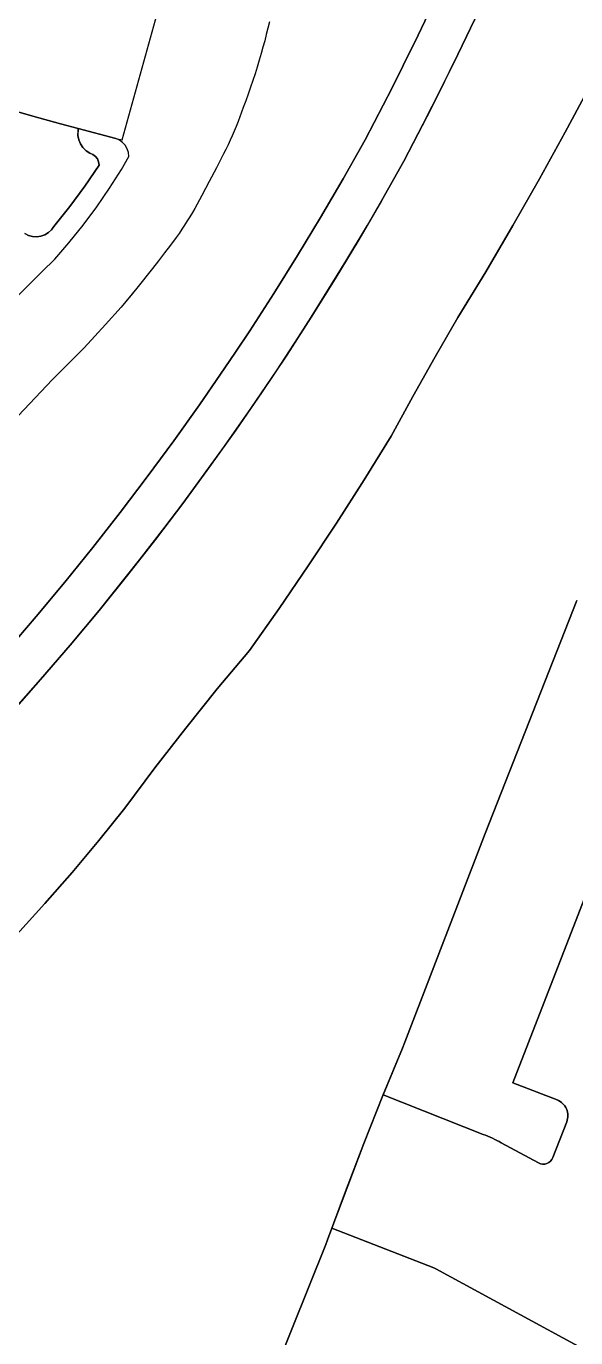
# Model space of a CAD drawing. Header units: inches. Extents: x 1273557 to 1282364, y 239587 to 246310.
# Drawn here: x 1277915.9 to 1278078.4, y 240897.6 to 241285.2 of the extents above; entities that cross this region are included whole.
import ezdxf

# ---------------------------------------------------------------- set-up
doc = ezdxf.new("R2010")
doc.units = ezdxf.units.IN
doc.header["$MEASUREMENT"] = 0
for name, color, linetype in [('GRASS', 3, 'Continuous'), ('PATH', 253, 'Continuous'), ('PRKG-UW', 6, 'Continuous'), ('STREET-NONUW', 4, 'Continuous'), ('STREET-UW', 50, 'Continuous')]:
    doc.layers.add(name, color=color, linetype=linetype)

msp = doc.modelspace()

# ---------------------------------------------------------------- linework, layer by layer
at = {"layer": 'GRASS'}
for points in [[(1278051.1, 241292.66), (1278043.52, 241276.82), (1278035.69, 241261.09), (1278027.56, 241245.38), (1278020.92, 241233.61), (1278014.17, 241222.05), (1278007.25, 241210.59), (1278000.16, 241199.25), (1277992.89, 241188), (1277985.45, 241176.87), (1277977.85, 241165.86), (1277970.08, 241154.96), (1277962.15, 241144.18), (1277954.06, 241133.52), (1277945.81, 241122.98), (1277937.39, 241112.57), (1277928.83, 241102.29), (1277920.11, 241092.15), (1277908.82, 241079.36)], [(1277910.24, 241100.75), (1277918.83, 241110.75), (1277927.27, 241120.88), (1277935.56, 241131.13), (1277943.69, 241141.51), (1277951.67, 241152.01), (1277959.48, 241162.64), (1277967.13, 241173.37), (1277970.79, 241178.67), (1277974.62, 241184.23), (1277977.74, 241188.9), (1277981.95, 241195.19), (1277989.11, 241206.27), (1277996.1, 241217.45), (1278002.92, 241228.74), (1278009.56, 241240.12), (1278016.04, 241251.61), (1278024.02, 241267.02), (1278027.28, 241273.57), (1278031.75, 241282.56), (1278036.61, 241292.71)], [(1277987.77, 241286.55), (1277987.32, 241284.66), (1277986.85, 241282.78), (1277986.37, 241280.9), (1277985.87, 241279.03), (1277985.35, 241277.16), (1277984.76, 241275.15), (1277984.14, 241273.14), (1277983.51, 241271.14), (1277982.86, 241269.15), (1277982.18, 241267.16), (1277981.49, 241265.18), (1277980.77, 241263.21), (1277980.04, 241261.24), (1277979.55, 241259.83), (1277979.04, 241258.42), (1277978.5, 241257.02), (1277977.95, 241255.63), (1277977.38, 241254.25), (1277976.79, 241252.87), (1277976.18, 241251.5), (1277975.55, 241250.15), (1277974.9, 241248.8), (1277974.23, 241247.46), (1277972.11, 241243.38), (1277969.97, 241239.3), (1277967.81, 241235.24), (1277967.13, 241233.95), (1277966.44, 241232.67), (1277965.73, 241231.4), (1277965, 241230.14), (1277964.25, 241228.9), (1277963.49, 241227.66), (1277962.7, 241226.43), (1277961.9, 241225.22), (1277961.09, 241224.01), (1277960.25, 241222.82), (1277958.51, 241220.51), (1277956.76, 241218.21), (1277954.98, 241215.92), (1277953.19, 241213.65), (1277948.6, 241207.83), (1277947.25, 241206.19), (1277943.94, 241202.17), (1277939.29, 241197.09), (1277932.95, 241190.18), (1277923.52, 241180.67), (1277913.56, 241170.2)], [(1277915.45, 241223.99), (1277916.55, 241223.42), (1277917.74, 241223.09), (1277918.98, 241223.01), (1277920.2, 241223.17), (1277921.37, 241223.59), (1277922.43, 241224.23), (1277923.33, 241225.07), (1277924.05, 241226.08), (1277928.77, 241231.9), (1277933.22, 241237.93), (1277937.41, 241244.14), (1277937.28, 241245.1), (1277936.91, 241245.99), (1277936.31, 241246.76), (1277935.54, 241247.34), (1277934.65, 241247.71), (1277933.55, 241248.43), (1277932.62, 241249.35), (1277931.89, 241250.44), (1277931.4, 241251.65), (1277931.17, 241252.94), (1277931.2, 241254.25), (1277931.22, 241254.96), (1277925.99, 241256.36), (1277917.87, 241258.65), (1277898.06, 241264.21)], [(1277913.13, 241016.84), (1277921.37, 241025.92), (1277929.42, 241035.15), (1277937.29, 241044.55), (1277944.98, 241054.1), (1277953.89, 241066.02), (1277963.01, 241077.77), (1277972.34, 241089.36), (1277981.88, 241100.77), (1277990.64, 241113.17), (1277999.22, 241125.7), (1278007.61, 241138.35), (1278015.81, 241151.13), (1278023.82, 241164.03), (1278030.18, 241175.84), (1278036.75, 241187.52), (1278043.53, 241199.09), (1278051.73, 241212.65), (1278059.75, 241226.31), (1278067.59, 241240.08), (1278075.26, 241253.94), (1278081.56, 241265.59)]]:
    msp.add_lwpolyline(points, dxfattribs=at)
at = {"layer": 'PATH'}
for points in [[(1278036.61, 241292.71), (1278031.75, 241282.56), (1278027.28, 241273.57), (1278024.02, 241267.02), (1278016.04, 241251.61), (1278009.56, 241240.12), (1278002.92, 241228.74), (1277996.1, 241217.45), (1277989.11, 241206.27), (1277981.95, 241195.19), (1277977.74, 241188.9), (1277974.62, 241184.23), (1277967.13, 241173.37), (1277959.48, 241162.64), (1277951.67, 241152.01), (1277943.69, 241141.51), (1277935.56, 241131.13), (1277927.27, 241120.88), (1277918.83, 241110.75), (1277910.24, 241100.75)], [(1277912.13, 241083.11), (1277920.11, 241092.15), (1277928.83, 241102.29), (1277937.39, 241112.57), (1277949.39, 241127.56), (1277956.86, 241137.21), (1277962.15, 241144.18), (1277974.45, 241161.08), (1277982.28, 241172.28), (1277990.02, 241183.7), (1277996.23, 241193.18), (1278000.16, 241199.25), (1278010.38, 241215.77), (1278016.73, 241226.43), (1278020.92, 241233.61), (1278027.56, 241245.38), (1278033.25, 241256.38), (1278038.54, 241266.82), (1278043.52, 241276.82), (1278048.54, 241287.31)], [(1277911.26, 241203.41), (1277920.61, 241212.76), (1277924.31, 241216.36), (1277928.5, 241221.2), (1277932.71, 241226.45), (1277936.72, 241231.84), (1277940.53, 241237.38), (1277944.01, 241242.9), (1277946.17, 241246.73), (1277946.06, 241247.89), (1277945.71, 241249.01), (1277945.13, 241250.03), (1277944.35, 241250.9), (1277943.4, 241251.59), (1277942.33, 241252.07), (1277931.22, 241254.96), (1277931.17, 241252.94), (1277931.4, 241251.65), (1277931.89, 241250.44), (1277932.62, 241249.35), (1277933.55, 241248.43), (1277934.65, 241247.71), (1277935.54, 241247.34), (1277936.31, 241246.76), (1277936.91, 241245.99), (1277937.28, 241245.1), (1277937.41, 241244.14), (1277933.22, 241237.93), (1277928.77, 241231.9), (1277924.05, 241226.08), (1277923.33, 241225.07), (1277922.43, 241224.23), (1277921.37, 241223.59), (1277920.2, 241223.17), (1277918.98, 241223.01), (1277917.74, 241223.09), (1277916.55, 241223.42), (1277915.45, 241223.99)]]:
    msp.add_lwpolyline(points, dxfattribs=at)
for points in [[(1278078.67, 241115.53), (1278051.54, 241046.61), (1278027.83, 240985.02), (1278027.14, 240983.23), (1278021.4, 240969.41), (1278051.02, 240957.72, -0.031135), (1278056.33, 240955.26), (1278067.34, 240949.29, 0.451665), (1278071.57, 240950.85), (1278075.68, 240961.43, 0.414266), (1278072.83, 240967.9), (1278059.78, 240972.97), (1278112.09, 241107.67)], [(1278230.98, 241025.06, 0.276261), (1278079.65, 240558.22)]]:
    msp.add_lwpolyline(points, format="xyb", dxfattribs=at)
at = {"layer": 'PRKG-UW'}
for points in [[(1277813.4, 241319.54), (1277862.9, 241270.02), (1277868.92, 241275.65), (1277868.92, 241275.65), (1277875.39, 241281.7), (1277892.99, 241268.31), (1277896.97, 241264.52), (1277898.06, 241264.21), (1277917.87, 241258.65), (1277925.99, 241256.36), (1277931.22, 241254.96), (1277942.33, 241252.07), (1277944.24, 241251.6), (1277954.61, 241288.89)], [(1278082.5, 240893.31), (1278036.93, 240918), (1278036.37, 240918.27), (1278006.26, 240930.02), (1278004.99, 240926.54), (1278004.45, 240925.21), (1277979.16, 240862.17)]]:
    msp.add_lwpolyline(points, dxfattribs=at)
at = {"layer": 'STREET-NONUW'}
for points in [[(1278081.56, 241265.59), (1278075.26, 241253.94), (1278067.59, 241240.08), (1278059.75, 241226.31), (1278051.73, 241212.65), (1278043.53, 241199.09), (1278036.75, 241187.52), (1278030.18, 241175.84), (1278023.82, 241164.03), (1278015.81, 241151.13), (1278007.61, 241138.35), (1277999.22, 241125.7), (1277990.64, 241113.17), (1277981.88, 241100.77), (1277972.34, 241089.36), (1277963.01, 241077.77), (1277953.89, 241066.02), (1277944.98, 241054.1), (1277937.29, 241044.55), (1277929.42, 241035.15), (1277921.37, 241025.92), (1277913.13, 241016.84)], [(1277979.16, 240862.17), (1278004.45, 240925.21), (1278004.99, 240926.54), (1278010.22, 240940.83), (1278015.66, 240955.04), (1278021.3, 240969.18), (1278027.14, 240983.23), (1278027.83, 240985.02), (1278051.54, 241046.61), (1278078.67, 241115.53)]]:
    msp.add_lwpolyline(points, dxfattribs=at)
at = {"layer": 'STREET-UW'}
for points in [[(1277911.26, 241203.41), (1277920.61, 241212.76), (1277924.31, 241216.36), (1277928.5, 241221.2), (1277932.71, 241226.45), (1277936.72, 241231.84), (1277940.53, 241237.38), (1277940.53, 241237.38), (1277944.01, 241242.9), (1277946.17, 241246.73), (1277946.06, 241247.89), (1277945.71, 241249.01), (1277945.13, 241250.03), (1277944.35, 241250.9), (1277943.4, 241251.59), (1277942.33, 241252.07), (1277944.24, 241251.6), (1277954.61, 241288.89)], [(1277987.77, 241286.55), (1277987.32, 241284.66), (1277986.85, 241282.78), (1277986.37, 241280.9), (1277985.87, 241279.03), (1277985.35, 241277.16), (1277984.76, 241275.15), (1277984.14, 241273.14), (1277983.51, 241271.14), (1277982.86, 241269.15), (1277982.18, 241267.16), (1277981.49, 241265.18), (1277980.77, 241263.21), (1277980.04, 241261.24), (1277979.55, 241259.83), (1277979.04, 241258.42), (1277978.5, 241257.02), (1277977.95, 241255.63), (1277977.38, 241254.25), (1277976.79, 241252.87), (1277976.18, 241251.5), (1277975.55, 241250.15), (1277974.9, 241248.8), (1277974.23, 241247.46), (1277972.11, 241243.38), (1277969.97, 241239.3), (1277967.81, 241235.24), (1277967.13, 241233.95), (1277966.44, 241232.67), (1277965.73, 241231.4), (1277965, 241230.14), (1277964.25, 241228.9), (1277963.49, 241227.66), (1277962.7, 241226.43), (1277961.9, 241225.22), (1277961.09, 241224.01), (1277960.25, 241222.82), (1277958.51, 241220.51), (1277956.76, 241218.21), (1277954.98, 241215.92), (1277953.19, 241213.65), (1277948.6, 241207.83), (1277943.94, 241202.17), (1277939.29, 241197.09), (1277932.95, 241190.18), (1277923.52, 241180.67), (1277913.56, 241170.2)]]:
    msp.add_lwpolyline(points, dxfattribs=at)
for points in [[(1278112.09, 241107.67), (1278059.78, 240972.97), (1278072.83, 240967.9, -0.414266), (1278075.68, 240961.43), (1278071.57, 240950.85, -0.451665), (1278067.34, 240949.29), (1278056.33, 240955.26, 0.031135), (1278051.02, 240957.72), (1278021.4, 240969.41), (1278021.3, 240969.18), (1278015.66, 240955.04), (1278006.26, 240930.02), (1278036.37, 240918.27), (1278036.93, 240918), (1278082.5, 240893.31, -0.394506)], [(1278079.65, 240558.22, -0.276261), (1278230.98, 241025.06)]]:
    msp.add_lwpolyline(points, format="xyb", dxfattribs=at)

doc.saveas('drawing.dxf')
